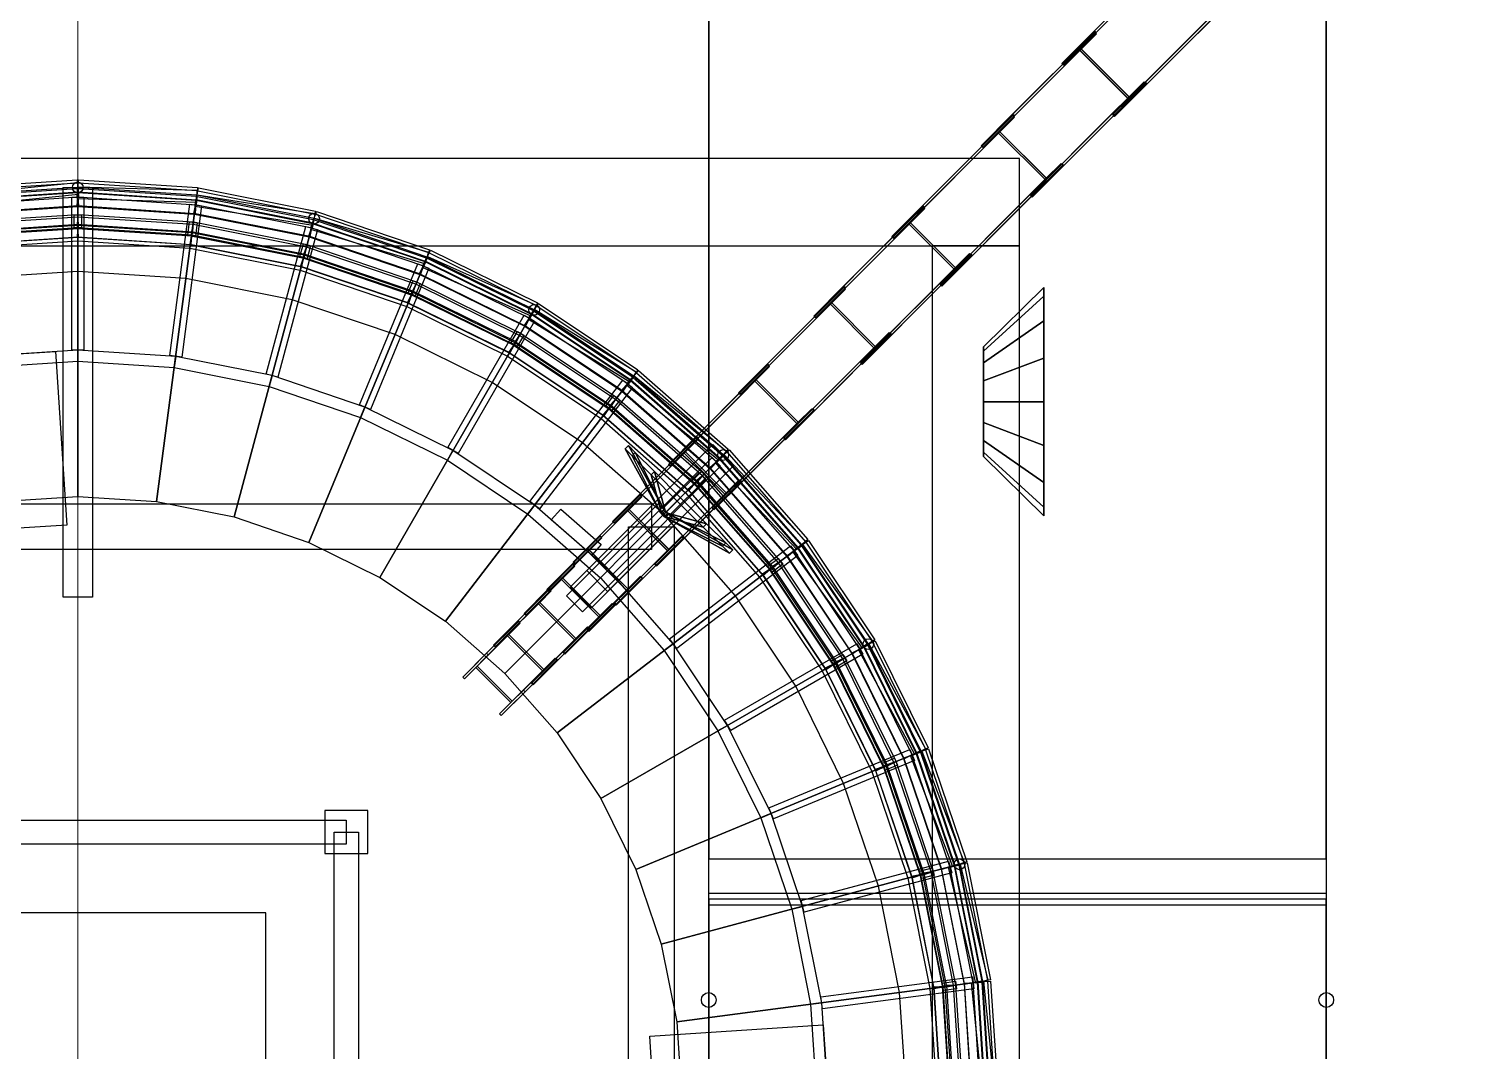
# Model space of a CAD drawing. Header units: millimetres. Extents: x -52000 to 48850, y -48850 to 51750.
# Drawn here: x -366 to 10292, y 367 to 7983 of the extents above; entities that cross this region are included whole.
import ezdxf

# ---------------------------------------------------------------- set-up
doc = ezdxf.new("R2010")
doc.units = ezdxf.units.MM
for name, color, linetype, lineweight in [('D-BMK-AXIS', 7, 'Continuous', 13), ('D-STR-CORE', 7, 'Continuous', 25), ('D-STR-DECK', 7, 'Continuous', 25), ('D-STR-STRC', 7, 'Continuous', 25)]:
    doc.layers.add(name, color=color, linetype=linetype, lineweight=lineweight)

msp = doc.modelspace()

# ---------------------------------------------------------------- linework, layer by layer
at = {"layer": 'D-BMK-AXIS'}
msp.add_line((0, -48000), (0, 48000), dxfattribs=at)
at = {"layer": 'D-STR-CORE'}
for points in [[(1840, 1840), (2160, 1840), (2160, 2160), (1840, 2160)], [(2000, 1910), (-2000, 1910), (-2000, 2090), (2000, 2090)], [(2000, 1910), (-2000, 1910), (-2000, 2090), (2000, 2090)], [(2000, 1910), (-2000, 1910), (-2000, 2090), (2000, 2090)], [(2000, 1910), (-2000, 1910), (-2000, 2090), (2000, 2090)], [(2000, 1910), (-2000, 1910), (-2000, 2090), (2000, 2090)], [(2000, 1910), (-2000, 1910), (-2000, 2090), (2000, 2090)], [(2000, 1910), (-2000, 1910), (-2000, 2090), (2000, 2090)], [(2000, 1910), (-2000, 1910), (-2000, 2090), (2000, 2090)], [(2000, 1910), (-2000, 1910), (-2000, 2090), (2000, 2090)], [(2000, 1910), (-2000, 1910), (-2000, 2090), (2000, 2090)], [(2000, 1910), (-2000, 1910), (-2000, 2090), (2000, 2090)], [(1910, -2000), (1910, 2000), (2090, 2000), (2090, -2000)], [(1910, -2000), (1910, 2000), (2090, 2000), (2090, -2000)], [(1910, -2000), (1910, 2000), (2090, 2000), (2090, -2000)], [(1910, -2000), (1910, 2000), (2090, 2000), (2090, -2000)], [(1910, -2000), (1910, 2000), (2090, 2000), (2090, -2000)], [(1910, -2000), (1910, 2000), (2090, 2000), (2090, -2000)], [(1910, -2000), (1910, 2000), (2090, 2000), (2090, -2000)], [(1910, -2000), (1910, 2000), (2090, 2000), (2090, -2000)], [(1910, -2000), (1910, 2000), (2090, 2000), (2090, -2000)], [(1910, -2000), (1910, 2000), (2090, 2000), (2090, -2000)], [(1910, -2000), (1910, 2000), (2090, 2000), (2090, -2000)], [(4700, 1545), (9300, 1545), (9300, 1455), (4700, 1455)], [(4700, 1545), (9300, 1545), (9300, 1455), (4700, 1455)], [(4700, 1545), (9300, 1545), (9300, 1455), (4700, 1455)], [(4700, 1545), (9300, 1545), (9300, 1455), (4700, 1455)], [(4700, 1545), (9300, 1545), (9300, 1455), (4700, 1455)], [(4700, 1545), (9300, 1545), (9300, 1455), (4700, 1455)], [(4700, 1545), (9300, 1545), (9300, 1455), (4700, 1455)], [(4700, 1545), (9300, 1545), (9300, 1455), (4700, 1455)], [(4700, 1545), (9300, 1545), (9300, 1455), (4700, 1455)], [(4700, 1545), (9300, 1545), (9300, 1455), (4700, 1455)], [(4700, 1545), (9300, 1545), (9300, 1455), (4700, 1455)], [(4700, 1545), (9300, 1545), (9300, 1455), (4700, 1455)], [(4700, 0), (9300, 0), (9300, 1500), (4700, 1500)], [(4700, 0), (9300, 0), (9300, 1500), (4700, 1500)], [(4700, 0), (9300, 0), (9300, 1500), (4700, 1500)], [(4700, 0), (9300, 0), (9300, 1500), (4700, 1500)], [(4700, 0), (9300, 0), (9300, 1500), (4700, 1500)], [(4700, 0), (9300, 0), (9300, 1500), (4700, 1500)], [(4700, 0), (9300, 0), (9300, 1500), (4700, 1500)], [(4700, 0), (9300, 0), (9300, 1500), (4700, 1500)], [(4700, 0), (9300, 0), (9300, 1500), (4700, 1500)], [(4700, 0), (9300, 0), (9300, 1500), (4700, 1500)], [(4700, 0), (9300, 0), (9300, 1500), (4700, 1500)], [(4700, 0), (9300, 0), (9300, 1500), (4700, 1500)], [(-1400, -1400), (1400, -1400), (1400, 1400), (-1400, 1400)], [(-1400, -1400), (1400, -1400), (1400, 1400), (-1400, 1400)]]:
    msp.add_lwpolyline(points, close=True, dxfattribs=at)
for centre in [(4700, 750), (4700, 750), (4700, 750), (4700, 750), (4700, 750), (4700, 750), (4700, 750), (4700, 750), (4700, 750), (4700, 750), (4700, 750), (4700, 750), (9300, 750), (9300, 750), (9300, 750), (9300, 750), (9300, 750), (9300, 750), (9300, 750), (9300, 750), (9300, 750), (9300, 750), (9300, 750), (9300, 750)]:
    msp.add_circle(centre, 55, dxfattribs=at)
at = {"layer": 'D-STR-DECK'}
for points in [[(-13790, -11307.8), (4700, -11307.8), (4700, 11307.8), (-13790, 11307.8)], [(4700, 1800), (9300, 1800), (9300, 11307.8), (4700, 11307.8)], [(9300, -11307.8), (13790, -11307.8), (13790, 11307.8), (9300, 11307.8)], [(-13297.5, -10904), (4700, -10904), (4700, 10904), (-13297.5, 10904)], [(4700, 1800), (9300, 1800), (9300, 10904), (4700, 10904)], [(9300, -10904), (13297.5, -10904), (13297.5, 10904), (9300, 10904)], [(4.3, 6727.6), (-882.3, 6669.5), (-890.9, 6799.3), (-4.3, 6857.4)], [(2.3, 6765.1), (-885.3, 6706.9), (-889.9, 6776.8), (-2.3, 6834.9)], [(2.3, 6765.1), (-885.3, 6706.9), (-889.9, 6776.8), (-2.3, 6834.9)], [(4.6, 6747.7), (-877.8, 6657.4), (-886.9, 6746.9), (-4.6, 6837.3)], [(882.3, 6669.5), (-4.3, 6727.6), (4.3, 6857.4), (890.9, 6799.3)], [(885.3, 6706.9), (-2.3, 6765.1), (2.3, 6834.9), (889.9, 6776.8)], [(885.3, 6706.9), (-2.3, 6765.1), (2.3, 6834.9), (889.9, 6776.8)], [(0, 4500), (0, 6800), (-887.6, 6741.8), (-587.4, 4461.5)], [(4.3, 6662.6), (-873.9, 6605.1), (-882.4, 6734.8), (-4.3, 6792.4)], [(0, 6760), (-882.4, 6702.2), (-869.1, 6601.6), (0, 6658.6)], [(-110, 3749), (-110, 6800), (110, 6800), (110, 3749)], [(-45, 5590), (-45, 6727.5), (45, 6727.5), (45, 5590)], [(873.9, 6605.1), (-4.3, 6662.6), (4.3, 6792.4), (882.4, 6734.8)], [(885.3, 6689.4), (-1.3, 6715), (1.3, 6805), (887.9, 6779.4)], [(587.4, 4461.5), (887.6, 6741.8), (0, 6800), (0, 4500)], [(882.4, 6702.2), (0, 6760), (0, 6658.6), (869.1, 6601.6)], [(1164.7, 4346.7), (1760, 6568.3), (887.6, 6741.8), (587.4, 4461.5)], [(1728.5, 6434.5), (865.4, 6606.2), (890.8, 6733.7), (1753.9, 6562)], [(1745.3, 6497.3), (873.9, 6670.6), (899.3, 6798.1), (1770.7, 6624.8)], [(1750.9, 6516.6), (875.2, 6657.7), (889.5, 6746.6), (1765.2, 6605.5)], [(1753.1, 6534), (880.7, 6707.5), (894.4, 6776.2), (1766.8, 6602.6)], [(1753.1, 6534), (880.7, 6707.5), (894.4, 6776.2), (1766.8, 6602.6)], [(685, 5548.1), (833.5, 6675.8), (922.7, 6664.1), (774.3, 5536.3)], [(1749.6, 6529.7), (882.4, 6702.2), (869.1, 6601.6), (1723.4, 6431.7)], [(2578.5, 6213.9), (1737.1, 6499.5), (1778.9, 6622.6), (2620.3, 6337)], [(0, 6597.5), (-861.1, 6541.1), (-848.2, 6442.9), (0, 6498.5)], [(0, 6597.5), (-861.1, 6541.1), (-848.2, 6442.9), (0, 6498.5)], [(0, 6597.5), (-861.1, 6541.1), (-856.5, 6470.2), (4.6, 6526.6)], [(0, 6580.3), (-858.9, 6524), (-853.3, 6439.2), (5.6, 6495.4)], [(0, 6517.2), (-850.7, 6461.5), (-845.1, 6376.7), (5.6, 6432.4)], [(-28, 6500), (-28, 6597.5), (28, 6597.5), (28, 6500)], [(858.9, 6524), (0, 6580.3), (-5.6, 6495.4), (853.3, 6439.2)], [(850.7, 6461.5), (0, 6517.2), (-5.6, 6432.4), (845.1, 6376.7)], [(861.1, 6541.1), (0, 6597.5), (-4.6, 6526.6), (856.5, 6470.2)], [(861.1, 6541.1), (0, 6597.5), (0, 6498.5), (848.2, 6442.9)], [(861.1, 6541.1), (0, 6597.5), (0, 6498.5), (848.2, 6442.9)], [(820.7, 6448), (833.4, 6544.7), (888.9, 6537.4), (876.2, 6440.7)], [(1703.1, 6356.1), (858.9, 6524), (842.3, 6440.6), (1686.5, 6272.7)], [(1707.6, 6372.7), (861.1, 6541.1), (847.3, 6471.4), (1693.7, 6303)], [(1707.6, 6372.7), (861.1, 6541.1), (848.2, 6442.9), (1681.9, 6277.1)], [(1707.6, 6372.7), (861.1, 6541.1), (848.2, 6442.9), (1681.9, 6277.1)], [(1722.1, 4157.5), (2602.2, 6282.4), (1760, 6568.3), (1164.7, 4346.7)], [(1403.3, 5411.2), (1697.7, 6509.9), (1784.7, 6486.6), (1490.3, 5387.9)], [(2553.6, 6153.8), (1720.3, 6436.7), (1762.1, 6559.8), (2595.4, 6277)], [(2586.9, 6245.4), (1749.6, 6529.7), (1723.4, 6431.7), (2548.1, 6151.7)], [(2586.5, 6232.3), (1736.7, 6486.5), (1762.5, 6572.8), (2612.3, 6318.6)], [(2591, 6249.2), (1748.7, 6535.2), (1771.2, 6601.4), (2613.5, 6315.5)], [(2591, 6249.2), (1748.7, 6535.2), (1771.2, 6601.4), (2613.5, 6315.5)], [(0, 6500), (-848.4, 6444.4), (-835.7, 6347.7), (0, 6402.5)], [(0, 6500), (-848.4, 6444.4), (-843.8, 6374.5), (4.6, 6430.1)], [(848.4, 6444.4), (0, 6500), (-4.6, 6430.1), (843.8, 6374.5)], [(848.4, 6444.4), (0, 6500), (0, 6402.5), (835.7, 6347.7)], [(1686.8, 6295.2), (850.7, 6461.5), (834.1, 6378.1), (1670.2, 6211.8)], [(1682.3, 6278.5), (848.4, 6444.4), (834.8, 6375.7), (1668.7, 6209.9)], [(1682.3, 6278.5), (848.4, 6444.4), (835.7, 6347.7), (1657.1, 6184.3)], [(1655.3, 6285.8), (1680.5, 6379.9), (1734.6, 6365.4), (1709.4, 6271.3)], [(2494, 6021.1), (1686.8, 6295.2), (1659.5, 6214.7), (2466.7, 5940.6)], [(2518.2, 6079.4), (1703.1, 6356.1), (1675.8, 6275.6), (2490.8, 5998.9)], [(2524.8, 6095.3), (1707.6, 6372.7), (1681.9, 6277.1), (2486.9, 6003.9)], [(2524.8, 6095.3), (1707.6, 6372.7), (1681.9, 6277.1), (2486.9, 6003.9)], [(2524.8, 6095.3), (1707.6, 6372.7), (1684.7, 6305.4), (2501.9, 6028)], [(3367.5, 5824.2), (2570.6, 6217.2), (2628.1, 6333.7), (3425, 5940.8)], [(3384.5, 5857.6), (2586.8, 6251), (2617.7, 6313.8), (3415.5, 5920.4)], [(3384.5, 5857.6), (2586.8, 6251), (2617.7, 6313.8), (3415.5, 5920.4)], [(2487.4, 6005.2), (1682.3, 6278.5), (1657.1, 6184.3), (2450.1, 5915.1)], [(2487.4, 6005.2), (1682.3, 6278.5), (1659.8, 6212.2), (2464.9, 5938.9)], [(2250, 3897.1), (3400, 5889), (2602.2, 6282.4), (1722.1, 4157.5)], [(2097.6, 5181.7), (2532.9, 6232.6), (2616.1, 6198.2), (2180.8, 5147.3)], [(3335, 5767.9), (2545.8, 6157.1), (2603.3, 6273.7), (3392.5, 5884.5)], [(3380, 5854.3), (2586.9, 6245.4), (2548.1, 6151.7), (3329.3, 5766.5)], [(3377.8, 5841.4), (2568.5, 6204.4), (2605.4, 6286.5), (3414.7, 5923.5)], [(2461.6, 6015.9), (2498.9, 6106), (2550.6, 6084.6), (2513.3, 5994.5)], [(3290.1, 5698.7), (2518.2, 6079.4), (2480.6, 6003.1), (3252.5, 5622.4)], [(3298.7, 5713.6), (2524.8, 6095.3), (2486.9, 6003.9), (3249.3, 5627.9)], [(3298.7, 5713.6), (2524.8, 6095.3), (2486.9, 6003.9), (3249.3, 5627.9)], [(3298.7, 5713.6), (2524.8, 6095.3), (2493.3, 6031.6), (3267.3, 5649.9)], [(3250, 5629.2), (2487.4, 6005.2), (2450.1, 5915.1), (3201.2, 5544.7)], [(3258.6, 5644.1), (2494, 6021.1), (2456.4, 5944.9), (3221, 5567.9)], [(3250, 5629.2), (2487.4, 6005.2), (2456.5, 5942.4), (3219, 5566.4)], [(2739.4, 3570.1), (4139.6, 5394.8), (3400, 5889), (2250, 3897.1)], [(4059.3, 5283.2), (3327.6, 5772.1), (3399.9, 5880.2), (4131.6, 5391.3)], [(4111.4, 5350.5), (3356.4, 5816), (3403.6, 5892.6), (4158.6, 5427.2)], [(4098.9, 5334.8), (3360.1, 5828.4), (3432.4, 5936.5), (4171.1, 5442.9)], [(4120.1, 5365.7), (3380.6, 5859.9), (3419.4, 5918.1), (4159, 5423.9)], [(4120.1, 5365.7), (3380.6, 5859.9), (3419.4, 5918.1), (4159, 5423.9)], [(2756, 4863.6), (3324.8, 5848.7), (3402.7, 5803.7), (2834, 4818.6)], [(4115.2, 5363.1), (3380, 5854.3), (3329.3, 5766.5), (4053.5, 5282.6)], [(3225.8, 5643.2), (3274.5, 5727.6), (3323, 5699.6), (3274.2, 5615.2)], [(4005.8, 5220.5), (3290.1, 5698.7), (3242.9, 5628), (3958.6, 5149.8)], [(4016.3, 5234.1), (3298.7, 5713.6), (3249.3, 5627.9), (3956.1, 5155.6)], [(4016.3, 5234.1), (3298.7, 5713.6), (3249.3, 5627.9), (3956.1, 5155.6)], [(4016.3, 5234.1), (3298.7, 5713.6), (3259.3, 5654.5), (3976.8, 5175.1)], [(0, 5590), (-729.6, 5542.2), (-718.7, 5459), (0, 5506.1)], [(-479.7, 4260.4), (-564.4, 5553), (-165.2, 5579.2), (-80.5, 4286.5)], [(729.6, 5542.2), (0, 5590), (0, 5506.1), (718.7, 5459)], [(1446.8, 5399.5), (729.6, 5542.2), (718.7, 5459), (1425.1, 5318.5)], [(3956.9, 5156.8), (3250, 5629.2), (3201.2, 5544.7), (3897.6, 5079.4)], [(3956.9, 5156.8), (3250, 5629.2), (3211.1, 5571), (3918.1, 5098.6)], [(3967.4, 5170.5), (3258.6, 5644.1), (3211.4, 5573.4), (3920.2, 5099.8)], [(4760.2, 4754.2), (4092.2, 5340), (4177.9, 5437.7), (4845.9, 4851.9)], [(2139.2, 5164.5), (1446.8, 5399.5), (1425.1, 5318.5), (2107.1, 5087)], [(3182, 3182), (4808.3, 4808.3), (4139.6, 5394.8), (2739.4, 3570.1)], [(3367.3, 4462.2), (4059.7, 5364.7), (4131.1, 5309.9), (3438.7, 4407.5)], [(4714.2, 4708.2), (4052.6, 5288.4), (4138.3, 5386.2), (4799.9, 4805.9)], [(4780, 4780), (4115.2, 5363.1), (4053.5, 5282.6), (4708.3, 4708.3)], [(4774.6, 4768.1), (4086.8, 5328.2), (4143.6, 5398), (4831.4, 4837.9)], [(4785.2, 4782), (4116.5, 5368.5), (4162.7, 5421.1), (4831.4, 4834.6)], [(4785.2, 4782), (4116.5, 5368.5), (4162.7, 5421.1), (4831.4, 4834.6)], [(3934.7, 5173.8), (3994.1, 5251.2), (4038.5, 5217.1), (3979.2, 5139.8)], [(4665.1, 4665.1), (4016.3, 5234.1), (3956.1, 5155.6), (4595.2, 4595.2)], [(4665.1, 4665.1), (4016.3, 5234.1), (3956.1, 5155.6), (4595.2, 4595.2)], [(4665.1, 4665.1), (4016.3, 5234.1), (3969.5, 5180.7), (4618.3, 4611.7)], [(2795, 4841.1), (2139.2, 5164.5), (2107.1, 5087), (2753.1, 4768.5)], [(4596.2, 4596.2), (3956.9, 5156.8), (3897.6, 5079.4), (4527.3, 4527.3)], [(4596.2, 4596.2), (3956.9, 5156.8), (3910.8, 5104.2), (4550, 4543.6)], [(4608.4, 4608.4), (3967.4, 5170.5), (3911.4, 5106.6), (4552.3, 4544.5)], [(4653, 4653), (4005.8, 5220.5), (3949.8, 5156.6), (4596.9, 4589)], [(3403, 4434.8), (2795, 4841.1), (2753.1, 4768.5), (3351.9, 4368.3)], [(3570.1, 2739.4), (5394.8, 4139.6), (4808.3, 4808.3), (3182, 3182)], [(3671.2, 3826.8), (4730.5, 4886.1), (4886.1, 4730.5), (3826.8, 3671.2)], [(3791.7, 3947.2), (4730.5, 4886.1), (4886.1, 4730.5), (3947.2, 3791.7)], [(4341.9, 4377.2), (4076.5, 4854.3), (4101.2, 4879), (4366.6, 4402)], [(4076.5, 4854.3), (4128.6, 4802.2), (4153.3, 4826.9), (4101.2, 4879)], [(4128.6, 4802.2), (4076.5, 4854.3), (4101.2, 4879), (4153.3, 4826.9)], [(4076.5, 4854.3), (4341.9, 4377.2), (4366.6, 4402), (4101.2, 4879)], [(4341.9, 4377.2), (4076.5, 4854.3), (4128.6, 4802.2), (4344.2, 4374.8)], [(4344.2, 4374.8), (4128.6, 4802.2), (4076.5, 4854.3), (4341.9, 4377.2)], [(4366.6, 4402), (4101.2, 4879), (4153.3, 4826.9), (4369, 4399.6)], [(4369, 4399.6), (4153.3, 4826.9), (4101.2, 4879), (4366.6, 4402)], [(4128.6, 4802.2), (4344.2, 4374.8), (4369, 4399.6), (4153.3, 4826.9)], [(4344.2, 4374.8), (4128.6, 4802.2), (4153.3, 4826.9), (4369, 4399.6)], [(4128.6, 4802.2), (4270.9, 4659.8), (4295.7, 4684.6), (4153.3, 4826.9)], [(4270.9, 4659.8), (4128.6, 4802.2), (4153.3, 4826.9), (4295.7, 4684.6)], [(4128.6, 4802.2), (4344.2, 4374.8), (4369, 4399.6), (4153.3, 4826.9)], [(4344.2, 4374.8), (4128.6, 4802.2), (4153.3, 4826.9), (4369, 4399.6)], [(4344.2, 4374.8), (4128.6, 4802.2), (4270.9, 4659.8), (4350.7, 4368.4)], [(4350.7, 4368.4), (4270.9, 4659.8), (4128.6, 4802.2), (4344.2, 4374.8)], [(4369, 4399.6), (4153.3, 4826.9), (4295.7, 4684.6), (4375.4, 4393.1)], [(4375.4, 4393.1), (4295.7, 4684.6), (4153.3, 4826.9), (4369, 4399.6)], [(5288.4, 4052.6), (4708.2, 4714.2), (4805.9, 4799.9), (5386.2, 4138.3)], [(5356.1, 4104.1), (4747.3, 4749.2), (4812.8, 4810.9), (5421.6, 4165.9)], [(5340, 4092.2), (4754.2, 4760.2), (4851.9, 4845.9), (5437.7, 4177.9)], [(5368.5, 4116.5), (4782, 4785.2), (4834.6, 4831.4), (5421.1, 4162.7)], [(5368.5, 4116.5), (4782, 4785.2), (4834.6, 4831.4), (5421.1, 4162.7)], [(3920.9, 3984.5), (4725.2, 4788.9), (4788.9, 4725.2), (3984.5, 3920.9)], [(5363.1, 4115.2), (4780, 4780), (4708.3, 4708.3), (5282.6, 4053.5)], [(4270.9, 4659.8), (4350.7, 4368.4), (4375.4, 4393.1), (4295.7, 4684.6)], [(4350.7, 4368.4), (4270.9, 4659.8), (4295.7, 4684.6), (4375.4, 4393.1)], [(4270.9, 4659.8), (4465.4, 4465.4), (4490.1, 4490.1), (4295.7, 4684.6)], [(4465.4, 4465.4), (4270.9, 4659.8), (4295.7, 4684.6), (4490.1, 4490.1)], [(4270.9, 4659.8), (4350.7, 4368.4), (4375.4, 4393.1), (4295.7, 4684.6)], [(4350.7, 4368.4), (4270.9, 4659.8), (4295.7, 4684.6), (4375.4, 4393.1)], [(4350.7, 4368.4), (4270.9, 4659.8), (4465.4, 4465.4), (4359.5, 4359.5)], [(4359.5, 4359.5), (4465.4, 4465.4), (4270.9, 4659.8), (4350.7, 4368.4)], [(4375.4, 4393.1), (4295.7, 4684.6), (4490.1, 4490.1), (4384.3, 4384.3)], [(4384.3, 4384.3), (4490.1, 4490.1), (4295.7, 4684.6), (4375.4, 4393.1)], [(4359.3, 4408.8), (4628, 4677.5), (4677.5, 4628), (4408.8, 4359.3)], [(5156.8, 3956.9), (4596.2, 4596.2), (4527.3, 4527.3), (5079.4, 3897.6)], [(5156.8, 3956.9), (4596.2, 4596.2), (4543.6, 4550), (5104.2, 3910.8)], [(5170.5, 3967.4), (4608.4, 4608.4), (4544.5, 4552.3), (5106.6, 3911.4)], [(4576.4, 4616), (4645.3, 4684.9), (4684.9, 4645.3), (4616, 4576.4)], [(5220.5, 4005.8), (4653, 4653), (4589, 4596.9), (5156.6, 3949.8)], [(5234.1, 4016.3), (4665.1, 4665.1), (4595.2, 4595.2), (5155.6, 3956.1)], [(5234.1, 4016.3), (4665.1, 4665.1), (4595.2, 4595.2), (5155.6, 3956.1)], [(5234.1, 4016.3), (4665.1, 4665.1), (4611.7, 4618.3), (5180.7, 3969.5)], [(4465.4, 4465.4), (4359.5, 4359.5), (4384.3, 4384.3), (4490.1, 4490.1)], [(4359.5, 4359.5), (4465.4, 4465.4), (4490.1, 4490.1), (4384.3, 4384.3)], [(4465.4, 4465.4), (4359.5, 4359.5), (4384.3, 4384.3), (4490.1, 4490.1)], [(4359.5, 4359.5), (4465.4, 4465.4), (4490.1, 4490.1), (4384.3, 4384.3)], [(4384.3, 4384.3), (4490.1, 4490.1), (4684.6, 4295.7), (4393.1, 4375.4)], [(4393.1, 4375.4), (4684.6, 4295.7), (4490.1, 4490.1), (4384.3, 4384.3)], [(4465.4, 4465.4), (4659.8, 4270.9), (4684.6, 4295.7), (4490.1, 4490.1)], [(4659.8, 4270.9), (4465.4, 4465.4), (4490.1, 4490.1), (4684.6, 4295.7)], [(4273.5, 4103.5), (-4273.5, 4103.5), (-4273.5, 4443.5), (4273.5, 4443.5)], [(3952.7, 3952.7), (3403, 4434.8), (3351.9, 4368.3), (3893.4, 3893.4)], [(3898.1, 4141.6), (3828.2, 4061.9), (3527.5, 4325.7), (3597.4, 4405.3)], [(3640.3, 3760.5), (4324, 4444.2), (4444.2, 4324), (3760.5, 3640.3)], [(4344.2, 4374.8), (4341.9, 4377.2), (4366.6, 4402), (4369, 4399.6)], [(4341.9, 4377.2), (4344.2, 4374.8), (4369, 4399.6), (4366.6, 4402)], [(4350.7, 4368.4), (4344.2, 4374.8), (4369, 4399.6), (4375.4, 4393.1)], [(4344.2, 4374.8), (4350.7, 4368.4), (4375.4, 4393.1), (4369, 4399.6)], [(4359.5, 4359.5), (4350.7, 4368.4), (4375.4, 4393.1), (4384.3, 4384.3)], [(4350.7, 4368.4), (4359.5, 4359.5), (4384.3, 4384.3), (4375.4, 4393.1)], [(4359.5, 4359.5), (4465.4, 4465.4), (4659.8, 4270.9), (4368.4, 4350.7)], [(4368.4, 4350.7), (4659.8, 4270.9), (4465.4, 4465.4), (4359.5, 4359.5)], [(4368.4, 4350.7), (4359.5, 4359.5), (4384.3, 4384.3), (4393.1, 4375.4)], [(4359.5, 4359.5), (4368.4, 4350.7), (4393.1, 4375.4), (4384.3, 4384.3)], [(4659.8, 4270.9), (4368.4, 4350.7), (4393.1, 4375.4), (4684.6, 4295.7)], [(4368.4, 4350.7), (4659.8, 4270.9), (4684.6, 4295.7), (4393.1, 4375.4)], [(4374.8, 4344.2), (4368.4, 4350.7), (4393.1, 4375.4), (4399.6, 4369)], [(4659.8, 4270.9), (4368.4, 4350.7), (4393.1, 4375.4), (4684.6, 4295.7)], [(4368.4, 4350.7), (4374.8, 4344.2), (4399.6, 4369), (4393.1, 4375.4)], [(4368.4, 4350.7), (4659.8, 4270.9), (4684.6, 4295.7), (4393.1, 4375.4)], [(4393.1, 4375.4), (4684.6, 4295.7), (4826.9, 4153.3), (4399.6, 4369)], [(4399.6, 4369), (4826.9, 4153.3), (4684.6, 4295.7), (4393.1, 4375.4)], [(4103.5, -4273.5), (4103.5, 4273.5), (4443.5, 4273.5), (4443.5, -4273.5)], [(4368.4, 4350.7), (4659.8, 4270.9), (4802.2, 4128.6), (4374.8, 4344.2)], [(4374.8, 4344.2), (4802.2, 4128.6), (4659.8, 4270.9), (4368.4, 4350.7)], [(4802.2, 4128.6), (4374.8, 4344.2), (4399.6, 4369), (4826.9, 4153.3)], [(4374.8, 4344.2), (4802.2, 4128.6), (4826.9, 4153.3), (4399.6, 4369)], [(4377.2, 4341.9), (4374.8, 4344.2), (4399.6, 4369), (4402, 4366.6)], [(4802.2, 4128.6), (4374.8, 4344.2), (4399.6, 4369), (4826.9, 4153.3)], [(4374.8, 4344.2), (4377.2, 4341.9), (4402, 4366.6), (4399.6, 4369)], [(4374.8, 4344.2), (4802.2, 4128.6), (4826.9, 4153.3), (4399.6, 4369)], [(4374.8, 4344.2), (4802.2, 4128.6), (4854.3, 4076.5), (4377.2, 4341.9)], [(4377.2, 4341.9), (4854.3, 4076.5), (4802.2, 4128.6), (4374.8, 4344.2)], [(4854.3, 4076.5), (4377.2, 4341.9), (4402, 4366.6), (4879, 4101.2)], [(4377.2, 4341.9), (4854.3, 4076.5), (4879, 4101.2), (4402, 4366.6)], [(4399.6, 4369), (4826.9, 4153.3), (4879, 4101.2), (4402, 4366.6)], [(4402, 4366.6), (4879, 4101.2), (4826.9, 4153.3), (4399.6, 4369)], [(4659.8, 4270.9), (4802.2, 4128.6), (4826.9, 4153.3), (4684.6, 4295.7)], [(4802.2, 4128.6), (4659.8, 4270.9), (4684.6, 4295.7), (4826.9, 4153.3)], [(5828.4, 3360.1), (5334.8, 4098.9), (5442.9, 4171.1), (5936.5, 3432.4)], [(5859.9, 3380.6), (5365.7, 4120.1), (5423.9, 4159), (5918.1, 3419.4)], [(5859.9, 3380.6), (5365.7, 4120.1), (5423.9, 4159), (5918.1, 3419.4)], [(3897.1, 2250), (5889, 3400), (5394.8, 4139.6), (3570.1, 2739.4)], [(4407.5, 3438.7), (5309.9, 4131.1), (5364.7, 4059.7), (4462.2, 3367.3)], [(4802.2, 4128.6), (4854.3, 4076.5), (4879, 4101.2), (4826.9, 4153.3)], [(4854.3, 4076.5), (4802.2, 4128.6), (4826.9, 4153.3), (4879, 4101.2)], [(5854.3, 3380), (5363.1, 4115.2), (5282.6, 4053.5), (5766.5, 3329.3)], [(5772.1, 3327.6), (5283.2, 4059.3), (5391.3, 4131.6), (5880.2, 3399.9)], [(5846, 3369.9), (5326.6, 4088.9), (5399.5, 4141.6), (5919, 3422.6)], [(4434.8, 3403), (3952.7, 3952.7), (3893.4, 3893.4), (4368.3, 3351.9)], [(5629.2, 3250), (5156.8, 3956.9), (5079.4, 3897.6), (5544.7, 3201.2)], [(5629.2, 3250), (5156.8, 3956.9), (5098.6, 3918.1), (5571, 3211.1)], [(5644.1, 3258.6), (5170.5, 3967.4), (5099.8, 3920.2), (5573.4, 3211.4)], [(5139.8, 3979.2), (5217.1, 4038.5), (5251.2, 3994.1), (5173.8, 3934.7)], [(5698.7, 3290.1), (5220.5, 4005.8), (5149.8, 3958.6), (5628, 3242.9)], [(5713.6, 3298.7), (5234.1, 4016.3), (5155.6, 3956.1), (5627.9, 3249.3)], [(5713.6, 3298.7), (5234.1, 4016.3), (5155.6, 3956.1), (5627.9, 3249.3)], [(5713.6, 3298.7), (5234.1, 4016.3), (5175.1, 3976.8), (5654.5, 3259.3)], [(6217.2, 2570.6), (5824.2, 3367.5), (5940.8, 3425), (6333.7, 2628.1)], [(6251, 2586.8), (5857.6, 3384.5), (5920.4, 3415.5), (6313.8, 2617.7)], [(6251, 2586.8), (5857.6, 3384.5), (5920.4, 3415.5), (6313.8, 2617.7)], [(4157.5, 1722.1), (6282.4, 2602.2), (5889, 3400), (3897.1, 2250)], [(4841.1, 2795), (4434.8, 3403), (4368.3, 3351.9), (4768.5, 2753.1)], [(4818.6, 2834), (5803.7, 3402.7), (5848.7, 3324.8), (4863.6, 2756)], [(5615.2, 3274.2), (5699.6, 3323), (5727.6, 3274.5), (5643.2, 3225.8)], [(6245.4, 2586.9), (5854.3, 3380), (5766.5, 3329.3), (6151.7, 2548.1)], [(6157.1, 2545.8), (5767.9, 3335), (5884.5, 3392.5), (6273.7, 2603.3)], [(6235.8, 2578), (5814.7, 3358.6), (5893.9, 3401.4), (6315.1, 2620.7)], [(6005.2, 2487.4), (5629.2, 3250), (5544.7, 3201.2), (5915.1, 2450.1)], [(6005.2, 2487.4), (5629.2, 3250), (5566.4, 3219), (5942.4, 2456.5)], [(6021.1, 2494), (5644.1, 3258.6), (5567.9, 3221), (5944.9, 2456.4)], [(6079.4, 2518.2), (5698.7, 3290.1), (5622.4, 3252.5), (6003.1, 2480.6)], [(6095.3, 2524.8), (5713.6, 3298.7), (5627.9, 3249.3), (6003.9, 2486.9)], [(6095.3, 2524.8), (5713.6, 3298.7), (5627.9, 3249.3), (6003.9, 2486.9)], [(6095.3, 2524.8), (5713.6, 3298.7), (5649.9, 3267.3), (6031.6, 2493.3)], [(5164.5, 2139.2), (4841.1, 2795), (4768.5, 2753.1), (5087, 2107.1)], [(4346.7, 1164.7), (6568.3, 1760), (6282.4, 2602.2), (4157.5, 1722.1)], [(5147.3, 2180.8), (6198.2, 2616.1), (6232.6, 2532.9), (5181.7, 2097.6)], [(6529.7, 1749.6), (6245.4, 2586.9), (6151.7, 2548.1), (6431.7, 1723.4)], [(6436.7, 1720.3), (6153.8, 2553.6), (6277, 2595.4), (6559.8, 1762.1)], [(6519, 1742), (6203.4, 2570.9), (6287.5, 2603), (6603.1, 1774)], [(6499.5, 1737.1), (6213.9, 2578.5), (6337, 2620.3), (6622.6, 1778.9)], [(6535.2, 1748.7), (6249.2, 2591), (6315.5, 2613.5), (6601.4, 1771.2)], [(6535.2, 1748.7), (6249.2, 2591), (6315.5, 2613.5), (6601.4, 1771.2)], [(6278.5, 1682.3), (6005.2, 2487.4), (5915.1, 2450.1), (6184.3, 1657.1)], [(6278.5, 1682.3), (6005.2, 2487.4), (5938.9, 2464.9), (6212.2, 1659.8)], [(6295.2, 1686.8), (6021.1, 2494), (5940.6, 2466.7), (6214.7, 1659.5)], [(5994.5, 2513.3), (6084.6, 2550.6), (6106, 2498.9), (6015.9, 2461.6)], [(6356.1, 1703.1), (6079.4, 2518.2), (5998.9, 2490.8), (6275.6, 1675.8)], [(6372.7, 1707.6), (6095.3, 2524.8), (6003.9, 2486.9), (6277.1, 1681.9)], [(6372.7, 1707.6), (6095.3, 2524.8), (6003.9, 2486.9), (6277.1, 1681.9)], [(6372.7, 1707.6), (6095.3, 2524.8), (6028, 2501.9), (6305.4, 1684.7)], [(5399.5, 1446.8), (5164.5, 2139.2), (5087, 2107.1), (5318.5, 1425.1)], [(4461.5, 587.4), (6741.8, 887.6), (6568.3, 1760), (4346.7, 1164.7)], [(5387.9, 1490.3), (6486.6, 1784.7), (6509.9, 1697.7), (5411.2, 1403.3)], [(6271.3, 1709.4), (6365.4, 1734.6), (6379.9, 1680.5), (6285.8, 1655.3)], [(6541.1, 861.1), (6372.7, 1707.6), (6277.1, 1681.9), (6442.9, 848.2)], [(6541.1, 861.1), (6372.7, 1707.6), (6277.1, 1681.9), (6442.9, 848.2)], [(6541.1, 861.1), (6372.7, 1707.6), (6303, 1693.7), (6471.4, 847.3)], [(6702.2, 882.4), (6529.7, 1749.6), (6431.7, 1723.4), (6601.6, 869.1)], [(6606.2, 865.4), (6434.5, 1728.5), (6562, 1753.9), (6733.7, 890.8)], [(6690.6, 876.2), (6485.9, 1739.2), (6573.4, 1760), (6778.2, 897)], [(6670.6, 873.9), (6497.3, 1745.3), (6624.8, 1770.7), (6798.1, 899.3)], [(6707.5, 880.7), (6534, 1753.1), (6602.6, 1766.8), (6776.2, 894.4)], [(6707.5, 880.7), (6534, 1753.1), (6602.6, 1766.8), (6776.2, 894.4)], [(6444.4, 848.4), (6278.5, 1682.3), (6184.3, 1657.1), (6347.7, 835.7)], [(6444.4, 848.4), (6278.5, 1682.3), (6209.9, 1668.7), (6375.7, 834.8)], [(6461.5, 850.7), (6295.2, 1686.8), (6211.8, 1670.2), (6378.1, 834.1)], [(6524, 858.9), (6356.1, 1703.1), (6272.7, 1686.5), (6440.6, 842.3)], [(5542.2, 729.6), (5399.5, 1446.8), (5318.5, 1425.1), (5459, 718.7)], [(4500, 0), (6800, 0), (6741.8, 887.6), (4461.5, 587.4)], [(5536.3, 774.3), (6664.1, 922.7), (6675.8, 833.5), (5548.1, 685)], [(6580.3, 0), (6524, 858.9), (6439.2, 853.3), (6495.4, -5.6)], [(6440.7, 876.2), (6537.4, 888.9), (6544.7, 833.4), (6448, 820.7)], [(6597.5, 0), (6541.1, 861.1), (6442.9, 848.2), (6498.5, 0)], [(6597.5, 0), (6541.1, 861.1), (6442.9, 848.2), (6498.5, 0)], [(6597.5, 0), (6541.1, 861.1), (6470.2, 856.5), (6526.6, -4.6)], [(6760, 0), (6702.2, 882.4), (6601.6, 869.1), (6658.6, 0)], [(6662.6, -4.3), (6605.1, 873.9), (6734.8, 882.4), (6792.4, 4.3)], [(6747.7, -4.6), (6657.4, 877.8), (6746.9, 886.9), (6837.3, 4.6)], [(6727.6, -4.3), (6669.5, 882.3), (6799.3, 890.9), (6857.4, 4.3)], [(6765.1, -2.3), (6706.9, 885.3), (6776.8, 889.9), (6834.9, 2.3)], [(6765.1, -2.3), (6706.9, 885.3), (6776.8, 889.9), (6834.9, 2.3)], [(6500, 0), (6444.4, 848.4), (6347.7, 835.7), (6402.5, 0)], [(6500, 0), (6444.4, 848.4), (6374.5, 843.8), (6430.1, -4.6)], [(6517.2, 0), (6461.5, 850.7), (6376.7, 845.1), (6432.4, -5.6)], [(5590, 0), (5542.2, 729.6), (5459, 718.7), (5506.1, 0)], [(4260.4, 479.7), (5553, 564.4), (5579.2, 165.2), (4286.5, 80.5)]]:
    msp.add_lwpolyline(points, close=True, dxfattribs=at)
for points in [[(6760, 0), (6702.2, 882.4), (6529.7, 1749.6), (6245.4, 2586.9), (5854.3, 3380), (5363.1, 4115.2), (4780, 4780), (4115.2, 5363.1), (3380, 5854.3), (2586.9, 6245.4), (1749.6, 6529.7), (882.4, 6702.2), (0, 6760), (-882.4, 6702.2)], [(6175, 0), (6122.2, 806), (5964.6, 1598.2), (5705, 2363.1), (5347.7, 3087.5), (4899, 3759.1), (4366.4, 4366.4), (3759.1, 4899), (3087.5, 5347.7), (2363.1, 5705), (1598.2, 5964.6), (806, 6122.2), (0, 6175), (-806, 6122.2)]]:
    msp.add_lwpolyline(points, dxfattribs=at)
for centre in [(0, 6800), (1760, 6568.3), (3400, 5889), (4808.3, 4808.3), (5889, 3400), (6568.3, 1760)]:
    msp.add_circle(centre, 40, dxfattribs=at)
at = {"layer": 'D-STR-STRC'}
for points in [[(8322.7, 8716.4), (8079.7, 8473.4), (7329.7, 7723.4), (7572.7, 7966.4)], [(8218.8, 8587.1), (8335.4, 8703.7), (7585.4, 7953.7), (7468.9, 7837.1)], [(8335.4, 8703.7), (8322.7, 8716.4), (7572.7, 7966.4), (7585.4, 7953.7)], [(8092.4, 8460.7), (8209, 8577.3), (7459, 7827.3), (7342.5, 7710.7)], [(8209, 8577.3), (8577.3, 8209), (7827.3, 7459), (7459, 7827.3)], [(8587.1, 8218.8), (8218.8, 8587.1), (7468.9, 7837.1), (7837.1, 7468.9)], [(8079.7, 8473.4), (8092.4, 8460.7), (7342.5, 7710.7), (7329.7, 7723.4)], [(8473.4, 8079.7), (8716.4, 8322.7), (7966.4, 7572.7), (7723.4, 7329.7)], [(8703.7, 8335.4), (8587.1, 8218.8), (7837.1, 7468.9), (7953.7, 7585.4)], [(8716.4, 8322.7), (8703.7, 8335.4), (7953.7, 7585.4), (7966.4, 7572.7)], [(8577.3, 8209), (8460.7, 8092.4), (7710.7, 7342.5), (7827.3, 7459)], [(8460.7, 8092.4), (8473.4, 8079.7), (7723.4, 7329.7), (7710.7, 7342.5)], [(7575.1, 7956.4), (7339.8, 7721.1), (6728.8, 7110), (6964.1, 7345.4)], [(7475.1, 7830.9), (7587.8, 7943.6), (6976.8, 7332.6), (6864.1, 7219.9)], [(7587.8, 7943.6), (7575.1, 7956.4), (6964.1, 7345.4), (6976.8, 7332.6)], [(7723.4, 7329.7), (7966.4, 7572.7), (7953.7, 7585.4), (7837.1, 7468.9), (7468.9, 7837.1), (7585.4, 7953.7), (7572.7, 7966.4), (7329.7, 7723.4), (7342.5, 7710.7), (7459, 7827.3), (7827.3, 7459), (7710.7, 7342.5)], [(7721.1, 7339.8), (7956.4, 7575.1), (7943.6, 7587.8), (7830.9, 7475.1), (7475.1, 7830.9), (7587.8, 7943.6), (7575.1, 7956.4), (7339.8, 7721.1), (7352.5, 7708.3), (7465.2, 7821.1), (7821.1, 7465.2), (7708.3, 7352.5)], [(7352.5, 7708.3), (7465.2, 7821.1), (6854.2, 7210), (6741.5, 7097.3)], [(7465.2, 7821.1), (7821.1, 7465.2), (7210, 6854.2), (6854.2, 7210)], [(7830.9, 7475.1), (7475.1, 7830.9), (6864.1, 7219.9), (7219.9, 6864.1)], [(7339.8, 7721.1), (7352.5, 7708.3), (6741.5, 7097.3), (6728.8, 7110)], [(7721.1, 7339.8), (7956.4, 7575.1), (7345.4, 6964.1), (7110, 6728.8)], [(7943.6, 7587.8), (7830.9, 7475.1), (7219.9, 6864.1), (7332.6, 6976.8)], [(7956.4, 7575.1), (7943.6, 7587.8), (7332.6, 6976.8), (7345.4, 6964.1)], [(7821.1, 7465.2), (7708.3, 7352.5), (7097.3, 6741.5), (7210, 6854.2)], [(6966, 7337.1), (6737, 7108.1), (6065.2, 6436.3), (6294.2, 6665.3)], [(6869.2, 7214.8), (6978.8, 7324.4), (6307, 6652.6), (6197.4, 6543)], [(6978.8, 7324.4), (6966, 7337.1), (6294.2, 6665.3), (6307, 6652.6)], [(7110, 6728.8), (7345.4, 6964.1), (7332.6, 6976.8), (7219.9, 6864.1), (6864.1, 7219.9), (6976.8, 7332.6), (6964.1, 7345.4), (6728.8, 7110), (6741.5, 7097.3), (6854.2, 7210), (7210, 6854.2), (7097.3, 6741.5)], [(7108.1, 6737), (7337.1, 6966), (7324.4, 6978.8), (7214.8, 6869.2), (6869.2, 7214.8), (6978.8, 7324.4), (6966, 7337.1), (6737, 7108.1), (6749.7, 7095.4), (6859.3, 7205), (7205, 6859.3), (7095.4, 6749.7)], [(7708.3, 7352.5), (7721.1, 7339.8), (7110, 6728.8), (7097.3, 6741.5)], [(6749.7, 7095.4), (6859.3, 7205), (6187.5, 6533.2), (6077.9, 6423.6)], [(6859.3, 7205), (7205, 6859.3), (6533.2, 6187.5), (6187.5, 6533.2)], [(7214.8, 6869.2), (6869.2, 7214.8), (6197.4, 6543), (6543, 6197.4)], [(6737, 7108.1), (6749.7, 7095.4), (6077.9, 6423.6), (6065.2, 6436.3)], [(-7015.3, 6365.3), (7015.3, 6365.3), (7015.3, 7015.3), (-7015.3, 7015.3)], [(7108.1, 6737), (7337.1, 6966), (6665.3, 6294.2), (6436.3, 6065.2)], [(7324.4, 6978.8), (7214.8, 6869.2), (6543, 6197.4), (6652.6, 6307)], [(7337.1, 6966), (7324.4, 6978.8), (6652.6, 6307), (6665.3, 6294.2)], [(7205, 6859.3), (7095.4, 6749.7), (6423.6, 6077.9), (6533.2, 6187.5)], [(7095.4, 6749.7), (7108.1, 6737), (6436.3, 6065.2), (6423.6, 6077.9)], [(6296.4, 6656.2), (6074.3, 6434.1), (5482.9, 5842.6), (5705, 6064.7)], [(6203, 6537.4), (6309.2, 6643.5), (5717.7, 6052), (5611.6, 5945.9)], [(6309.2, 6643.5), (6296.4, 6656.2), (5705, 6064.7), (5717.7, 6052)], [(6436.3, 6065.2), (6665.3, 6294.2), (6652.6, 6307), (6543, 6197.4), (6197.4, 6543), (6307, 6652.6), (6294.2, 6665.3), (6065.2, 6436.3), (6077.9, 6423.6), (6187.5, 6533.2), (6533.2, 6187.5), (6423.6, 6077.9)], [(6434.1, 6074.3), (6656.2, 6296.4), (6643.5, 6309.2), (6537.4, 6203), (6203, 6537.4), (6309.2, 6643.5), (6296.4, 6656.2), (6074.3, 6434.1), (6087.1, 6421.4), (6193.2, 6527.5), (6527.5, 6193.2), (6421.4, 6087.1)], [(6087.1, 6421.4), (6193.2, 6527.5), (5601.7, 5936), (5495.6, 5829.9)], [(6193.2, 6527.5), (6527.5, 6193.2), (5936, 5601.7), (5601.7, 5936)], [(6537.4, 6203), (6203, 6537.4), (5611.6, 5945.9), (5945.9, 5611.6)], [(6074.3, 6434.1), (6087.1, 6421.4), (5495.6, 5829.9), (5482.9, 5842.6)], [(6434.1, 6074.3), (6656.2, 6296.4), (6064.7, 5705), (5842.6, 5482.9)], [(6643.5, 6309.2), (6537.4, 6203), (5945.9, 5611.6), (6052, 5717.7)], [(6656.2, 6296.4), (6643.5, 6309.2), (6052, 5717.7), (6064.7, 5705)], [(6365.3, -6365.3), (7015.3, -6365.3), (7015.3, 6365.3), (6365.3, 6365.3)], [(6527.5, 6193.2), (6421.4, 6087.1), (5829.9, 5495.6), (5936, 5601.7)], [(6421.4, 6087.1), (6434.1, 6074.3), (5842.6, 5482.9), (5829.9, 5495.6)], [(5706.9, 6056.5), (5491.1, 5840.7), (4922.3, 5271.9), (5138.2, 5487.8)], [(5616.7, 5940.8), (5719.7, 6043.8), (5150.9, 5475), (5047.9, 5372)], [(5719.7, 6043.8), (5706.9, 6056.5), (5138.2, 5487.8), (5150.9, 5475)], [(5842.6, 5482.9), (6064.7, 5705), (6052, 5717.7), (5945.9, 5611.6), (5611.6, 5945.9), (5717.7, 6052), (5705, 6064.7), (5482.9, 5842.6), (5495.6, 5829.9), (5601.7, 5936), (5936, 5601.7), (5829.9, 5495.6)], [(5840.7, 5491.1), (6056.5, 5706.9), (6043.8, 5719.7), (5940.8, 5616.7), (5616.7, 5940.8), (5719.7, 6043.8), (5706.9, 6056.5), (5491.1, 5840.7), (5503.8, 5827.9), (5606.8, 5930.9), (5930.9, 5606.8), (5827.9, 5503.8)], [(6747.5, 5613), (6747.5, 5582), (7197.5, 5990.3), (7197.5, 6055)], [(6747.5, 5582), (6747.5, 5613), (7197.5, 6055), (7197.5, 5990.3)], [(6747.5, 5582), (6747.5, 5493.5), (7197.5, 5806.1), (7197.5, 5990.3)], [(6747.5, 5493.5), (6747.5, 5582), (7197.5, 5990.3), (7197.5, 5806.1)], [(7197.5, 6055), (7197.5, 5990.3), (7197.5, 5806.1), (7197.5, 5530.3), (7197.5, 5205), (7197.5, 4879.8), (7197.5, 4604), (7197.5, 4419.7), (7197.5, 4355), (7197.5, 4419.7), (7197.5, 4604), (7197.5, 4879.8), (7197.5, 5205), (7197.5, 5530.3), (7197.5, 5806.1), (7197.5, 5990.3)], [(5503.8, 5827.9), (5606.8, 5930.9), (5038, 5362.2), (4935, 5259.2)], [(5606.8, 5930.9), (5930.9, 5606.8), (5362.2, 5038), (5038, 5362.2)], [(5940.8, 5616.7), (5616.7, 5940.8), (5047.9, 5372), (5372, 5047.9)], [(5491.1, 5840.7), (5503.8, 5827.9), (4935, 5259.2), (4922.3, 5271.9)], [(6747.5, 5493.5), (6747.5, 5361.2), (7197.5, 5530.3), (7197.5, 5806.1)], [(5840.7, 5491.1), (6056.5, 5706.9), (5487.8, 5138.2), (5271.9, 4922.3)], [(6043.8, 5719.7), (5940.8, 5616.7), (5372, 5047.9), (5475, 5150.9)], [(6056.5, 5706.9), (6043.8, 5719.7), (5475, 5150.9), (5487.8, 5138.2)], [(5930.9, 5606.8), (5827.9, 5503.8), (5259.2, 4935), (5362.2, 5038)], [(6747.5, 5613), (6747.5, 5582), (6747.5, 5493.5), (6747.5, 5361.2), (6747.5, 5205), (6747.5, 5048.9), (6747.5, 4916.5), (6747.5, 4828.1), (6747.5, 4797), (6747.5, 4828.1), (6747.5, 4916.5), (6747.5, 5048.9), (6747.5, 5205), (6747.5, 5361.2), (6747.5, 5493.5), (6747.5, 5582)], [(5140.2, 5479.6), (4930.5, 5269.9), (4399.2, 4738.6), (4608.9, 4948.3)], [(5053, 5366.9), (5152.9, 5466.9), (4621.6, 4935.6), (4521.7, 4835.7)], [(5152.9, 5466.9), (5140.2, 5479.6), (4608.9, 4948.3), (4621.6, 4935.6)], [(5271.9, 4922.3), (5487.8, 5138.2), (5475, 5150.9), (5372, 5047.9), (5047.9, 5372), (5150.9, 5475), (5138.2, 5487.8), (4922.3, 5271.9), (4935, 5259.2), (5038, 5362.2), (5362.2, 5038), (5259.2, 4935)], [(5269.9, 4930.5), (5479.6, 5140.2), (5466.9, 5152.9), (5366.9, 5053), (5053, 5366.9), (5152.9, 5466.9), (5140.2, 5479.6), (4930.5, 5269.9), (4943.2, 5257.2), (5043.1, 5357.1), (5357.1, 5043.1), (5257.2, 4943.2)], [(5827.9, 5503.8), (5840.7, 5491.1), (5271.9, 4922.3), (5259.2, 4935)], [(6747.5, 5361.2), (6747.5, 5205), (7197.5, 5205), (7197.5, 5530.3)], [(4943.2, 5257.2), (5043.1, 5357.1), (4511.8, 4825.8), (4411.9, 4725.9)], [(5043.1, 5357.1), (5357.1, 5043.1), (4825.8, 4511.8), (4511.8, 4825.8)], [(5366.9, 5053), (5053, 5366.9), (4521.7, 4835.7), (4835.7, 4521.7)], [(4930.5, 5269.9), (4943.2, 5257.2), (4411.9, 4725.9), (4399.2, 4738.6)], [(5269.9, 4930.5), (5479.6, 5140.2), (4948.3, 4608.9), (4738.6, 4399.2)], [(5466.9, 5152.9), (5366.9, 5053), (4835.7, 4521.7), (4935.6, 4621.6)], [(5479.6, 5140.2), (5466.9, 5152.9), (4935.6, 4621.6), (4948.3, 4608.9)], [(6747.5, 5205), (6747.5, 5048.9), (7197.5, 4879.8), (7197.5, 5205)], [(5357.1, 5043.1), (5257.2, 4943.2), (4725.9, 4411.9), (4825.8, 4511.8)], [(6747.5, 5048.9), (6747.5, 4916.5), (7197.5, 4604), (7197.5, 4879.8)], [(4610.9, 4940.1), (4407.4, 4736.6), (3983.2, 4312.4), (4186.8, 4516)], [(4526.8, 4830.6), (4623.6, 4927.4), (4199.5, 4503.3), (4102.7, 4406.4)], [(4623.6, 4927.4), (4610.9, 4940.1), (4186.8, 4516), (4199.5, 4503.3)], [(4738.6, 4399.2), (4948.3, 4608.9), (4935.6, 4621.6), (4835.7, 4521.7), (4521.7, 4835.7), (4621.6, 4935.6), (4608.9, 4948.3), (4399.2, 4738.6), (4411.9, 4725.9), (4511.8, 4825.8), (4825.8, 4511.8), (4725.9, 4411.9)], [(4736.6, 4407.4), (4940.1, 4610.9), (4927.4, 4623.6), (4830.6, 4526.8), (4526.8, 4830.6), (4623.6, 4927.4), (4610.9, 4940.1), (4407.4, 4736.6), (4420.1, 4723.9), (4516.9, 4820.7), (4820.7, 4516.9), (4723.9, 4420.1)], [(5257.2, 4943.2), (5269.9, 4930.5), (4738.6, 4399.2), (4725.9, 4411.9)], [(6747.5, 4916.5), (6747.5, 4828.1), (7197.5, 4419.7), (7197.5, 4604)], [(4420.1, 4723.9), (4516.9, 4820.7), (4092.8, 4396.6), (3995.9, 4299.7)], [(4516.9, 4820.7), (4820.7, 4516.9), (4396.6, 4092.8), (4092.8, 4396.6)], [(4830.6, 4526.8), (4526.8, 4830.6), (4102.7, 4406.4), (4406.4, 4102.7)], [(6747.5, 4828.1), (6747.5, 4797), (7197.5, 4355), (7197.5, 4419.7)], [(4407.4, 4736.6), (4420.1, 4723.9), (3995.9, 4299.7), (3983.2, 4312.4)], [(4736.6, 4407.4), (4940.1, 4610.9), (4516, 4186.8), (4312.4, 3983.2)], [(4927.4, 4623.6), (4830.6, 4526.8), (4406.4, 4102.7), (4503.3, 4199.5)], [(4940.1, 4610.9), (4927.4, 4623.6), (4503.3, 4199.5), (4516, 4186.8)], [(4188.6, 4508.7), (3990.5, 4310.6), (3690.9, 4011), (3889, 4209.1)], [(4107.2, 4401.9), (4201.3, 4496), (3901.7, 4196.4), (3807.6, 4102.3)], [(4201.3, 4496), (4188.6, 4508.7), (3889, 4209.1), (3901.7, 4196.4)], [(4312.4, 3983.2), (4516, 4186.8), (4503.3, 4199.5), (4406.4, 4102.7), (4102.7, 4406.4), (4199.5, 4503.3), (4186.8, 4516), (3983.2, 4312.4), (3995.9, 4299.7), (4092.8, 4396.6), (4396.6, 4092.8), (4299.7, 3995.9)], [(4310.6, 3990.5), (4508.7, 4188.6), (4496, 4201.3), (4401.9, 4107.2), (4107.2, 4401.9), (4201.3, 4496), (4188.6, 4508.7), (3990.5, 4310.6), (4003.2, 4297.9), (4097.3, 4392), (4392, 4097.3), (4297.9, 4003.2)], [(4820.7, 4516.9), (4723.9, 4420.1), (4299.7, 3995.9), (4396.6, 4092.8)], [(4003.2, 4297.9), (4097.3, 4392), (3797.7, 4092.4), (3703.6, 3998.3)], [(4097.3, 4392), (4392, 4097.3), (4092.4, 3797.7), (3797.7, 4092.4)], [(4401.9, 4107.2), (4107.2, 4401.9), (3807.6, 4102.3), (4102.3, 3807.6)], [(4723.9, 4420.1), (4736.6, 4407.4), (4312.4, 3983.2), (4299.7, 3995.9)], [(3990.5, 4310.6), (4003.2, 4297.9), (3703.6, 3998.3), (3690.9, 4011)], [(3890.5, 4203.3), (3696.7, 4009.5), (3493.3, 3806), (3687, 3999.8)], [(3811.3, 4098.6), (3903.2, 4190.5), (3699.8, 3987.1), (3607.8, 3895.1)], [(3903.2, 4190.5), (3890.5, 4203.3), (3687, 3999.8), (3699.8, 3987.1)], [(4011, 3690.9), (4209.1, 3889), (4196.4, 3901.7), (4102.3, 3807.6), (3807.6, 4102.3), (3901.7, 4196.4), (3889, 4209.1), (3690.9, 4011), (3703.6, 3998.3), (3797.7, 4092.4), (4092.4, 3797.7), (3998.3, 3703.6)], [(4009.5, 3696.7), (4203.3, 3890.5), (4190.5, 3903.2), (4098.6, 3811.3), (3811.3, 4098.6), (3903.2, 4190.5), (3890.5, 4203.3), (3696.7, 4009.5), (3709.5, 3996.8), (3801.4, 4088.7), (4088.7, 3801.4), (3996.8, 3709.5)], [(4310.6, 3990.5), (4508.7, 4188.6), (4209.1, 3889), (4011, 3690.9)], [(4496, 4201.3), (4401.9, 4107.2), (4102.3, 3807.6), (4196.4, 3901.7)], [(4508.7, 4188.6), (4496, 4201.3), (4196.4, 3901.7), (4209.1, 3889)], [(3709.5, 3996.8), (3801.4, 4088.7), (3597.9, 3885.3), (3506, 3793.3)], [(3801.4, 4088.7), (4088.7, 3801.4), (3885.3, 3597.9), (3597.9, 3885.3)], [(4098.6, 3811.3), (3811.3, 4098.6), (3607.8, 3895.1), (3895.1, 3607.8)], [(4392, 4097.3), (4297.9, 4003.2), (3998.3, 3703.6), (4092.4, 3797.7)], [(3688.7, 3993), (3500.1, 3804.4), (3324.4, 3628.8), (3513, 3817.4)], [(3612.1, 3890.9), (3701.4, 3980.3), (3525.8, 3804.6), (3436.4, 3715.3)], [(3696.7, 4009.5), (3709.5, 3996.8), (3506, 3793.3), (3493.3, 3806)], [(3806, 3493.3), (3999.8, 3687), (3987.1, 3699.8), (3895.1, 3607.8), (3607.8, 3895.1), (3699.8, 3987.1), (3687, 3999.8), (3493.3, 3806), (3506, 3793.3), (3597.9, 3885.3), (3885.3, 3597.9), (3793.3, 3506)], [(3804.4, 3500.1), (3993, 3688.7), (3980.3, 3701.4), (3890.9, 3612.1), (3612.1, 3890.9), (3701.4, 3980.3), (3688.7, 3993), (3500.1, 3804.4), (3512.8, 3791.7), (3602.2, 3881), (3881, 3602.2), (3791.7, 3512.8)], [(3701.4, 3980.3), (3688.7, 3993), (3513, 3817.4), (3525.8, 3804.6)], [(4297.9, 4003.2), (4310.6, 3990.5), (4011, 3690.9), (3998.3, 3703.6)], [(3512.8, 3791.7), (3602.2, 3881), (3426.5, 3705.4), (3337.2, 3616)], [(3602.2, 3881), (3881, 3602.2), (3705.4, 3426.5), (3426.5, 3705.4)], [(3890.9, 3612.1), (3612.1, 3890.9), (3436.4, 3715.3), (3715.3, 3436.4)], [(4009.5, 3696.7), (4203.3, 3890.5), (3999.8, 3687), (3806, 3493.3)], [(4190.5, 3903.2), (4098.6, 3811.3), (3895.1, 3607.8), (3987.1, 3699.8)], [(4203.3, 3890.5), (4190.5, 3903.2), (3987.1, 3699.8), (3999.8, 3687)], [(3514.7, 3810), (3331.8, 3627.1), (3097.4, 3392.7), (3280.3, 3575.6)], [(3440.9, 3710.8), (3527.4, 3797.3), (3293, 3562.9), (3206.5, 3476.4)], [(3527.4, 3797.3), (3514.7, 3810), (3280.3, 3575.6), (3293, 3562.9)], [(3628.8, 3324.4), (3817.4, 3513), (3804.6, 3525.8), (3715.3, 3436.4), (3436.4, 3715.3), (3525.8, 3804.6), (3513, 3817.4), (3324.4, 3628.8), (3337.2, 3616), (3426.5, 3705.4), (3705.4, 3426.5), (3616, 3337.2)], [(3500.1, 3804.4), (3512.8, 3791.7), (3337.2, 3616), (3324.4, 3628.8)], [(3627.1, 3331.8), (3810, 3514.7), (3797.3, 3527.4), (3710.8, 3440.9), (3440.9, 3710.8), (3527.4, 3797.3), (3514.7, 3810), (3331.8, 3627.1), (3344.5, 3614.4), (3431, 3700.9), (3700.9, 3431), (3614.4, 3344.5)], [(4088.7, 3801.4), (3996.8, 3709.5), (3793.3, 3506), (3885.3, 3597.9)], [(3331.8, 3627.1), (3344.5, 3614.4), (3110.2, 3380), (3097.4, 3392.7)], [(3344.5, 3614.4), (3431, 3700.9), (3196.7, 3466.5), (3110.2, 3380)], [(3431, 3700.9), (3700.9, 3431), (3466.5, 3196.7), (3196.7, 3466.5)], [(3710.8, 3440.9), (3440.9, 3710.8), (3206.5, 3476.4), (3476.4, 3206.5)], [(3804.4, 3500.1), (3993, 3688.7), (3817.4, 3513), (3628.8, 3324.4)], [(3980.3, 3701.4), (3890.9, 3612.1), (3715.3, 3436.4), (3804.6, 3525.8)], [(3996.8, 3709.5), (4009.5, 3696.7), (3806, 3493.3), (3793.3, 3506)], [(3993, 3688.7), (3980.3, 3701.4), (3804.6, 3525.8), (3817.4, 3513)], [(3281.8, 3569.2), (3103.9, 3391.2), (2867.3, 3154.7), (3045.3, 3332.7)], [(3210.5, 3472.4), (3294.5, 3556.4), (3058, 3319.9), (2974, 3235.9)], [(3294.5, 3556.4), (3281.8, 3569.2), (3045.3, 3332.7), (3058, 3319.9)], [(3392.7, 3097.4), (3575.6, 3280.3), (3562.9, 3293), (3476.4, 3206.5), (3206.5, 3476.4), (3293, 3562.9), (3280.3, 3575.6), (3097.4, 3392.7), (3110.2, 3380), (3196.7, 3466.5), (3466.5, 3196.7), (3380, 3110.2)], [(3391.2, 3103.9), (3569.2, 3281.8), (3556.4, 3294.5), (3472.4, 3210.5), (3210.5, 3472.4), (3294.5, 3556.4), (3281.8, 3569.2), (3103.9, 3391.2), (3116.6, 3378.5), (3200.6, 3462.5), (3462.5, 3200.6), (3378.5, 3116.6)], [(3797.3, 3527.4), (3710.8, 3440.9), (3476.4, 3206.5), (3562.9, 3293)], [(3810, 3514.7), (3797.3, 3527.4), (3562.9, 3293), (3575.6, 3280.3)], [(3881, 3602.2), (3791.7, 3512.8), (3616, 3337.2), (3705.4, 3426.5)], [(3116.6, 3378.5), (3200.6, 3462.5), (2964.1, 3226), (2880.1, 3142)], [(3200.6, 3462.5), (3462.5, 3200.6), (3226, 2964.1), (2964.1, 3226)], [(3472.4, 3210.5), (3210.5, 3472.4), (2974, 3235.9), (3235.9, 2974)], [(3700.9, 3431), (3614.4, 3344.5), (3380, 3110.2), (3466.5, 3196.7)], [(3627.1, 3331.8), (3810, 3514.7), (3575.6, 3280.3), (3392.7, 3097.4)], [(3791.7, 3512.8), (3804.4, 3500.1), (3628.8, 3324.4), (3616, 3337.2)], [(3103.9, 3391.2), (3116.6, 3378.5), (2880.1, 3142), (2867.3, 3154.7)], [(3154.7, 2867.3), (3332.7, 3045.3), (3319.9, 3058), (3235.9, 2974), (2974, 3235.9), (3058, 3319.9), (3045.3, 3332.7), (2867.3, 3154.7), (2880.1, 3142), (2964.1, 3226), (3226, 2964.1), (3142, 2880.1)], [(3614.4, 3344.5), (3627.1, 3331.8), (3392.7, 3097.4), (3380, 3110.2)], [(3462.5, 3200.6), (3378.5, 3116.6), (3142, 2880.1), (3226, 2964.1)], [(3391.2, 3103.9), (3569.2, 3281.8), (3332.7, 3045.3), (3154.7, 2867.3)], [(3556.4, 3294.5), (3472.4, 3210.5), (3235.9, 2974), (3319.9, 3058)], [(3569.2, 3281.8), (3556.4, 3294.5), (3319.9, 3058), (3332.7, 3045.3)], [(3378.5, 3116.6), (3391.2, 3103.9), (3154.7, 2867.3), (3142, 2880.1)]]:
    msp.add_lwpolyline(points, close=True, dxfattribs=at)

doc.saveas('drawing.dxf')
